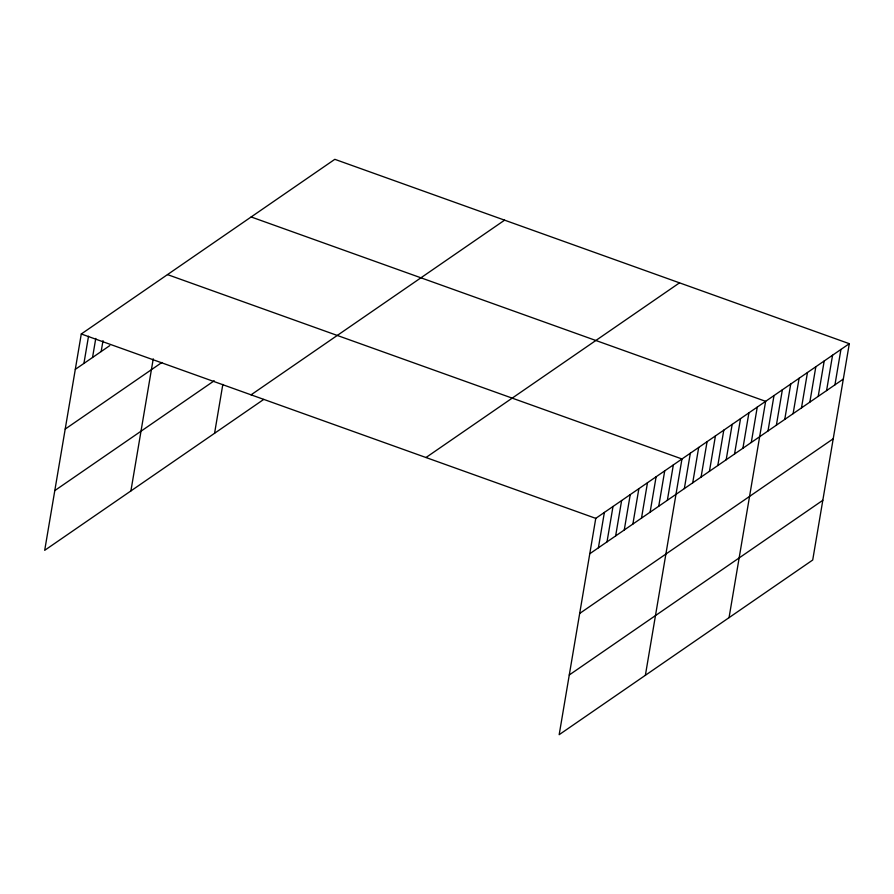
<?xml version="1.0" encoding="UTF-8"?>
<svg xmlns="http://www.w3.org/2000/svg" width="894" height="894" viewBox="0 0 894 894"><rect width="100%" height="100%" fill="white"/><g stroke="black" fill="none" stroke-linecap="round" stroke-linejoin="round"><path stroke-width="1.34" d="M849.3 343.687L595.762 518.364L559.175 734.678L812.713 560.013L849.3 343.687L334.825 159.322L81.287 333.987L44.7 550.313L263.73 399.417M83.924 363.422L88.528 336.211M92.54 357.488L95.77 338.435M101.167 351.554L103.011 340.67M130.904 490.918L153.243 358.829M214.571 433.277L222.829 384.42M598.399 547.798L604.378 512.418M607.015 541.865L613.005 506.485M615.642 535.919L621.621 500.551M624.258 529.986L630.248 494.606M632.885 524.04L638.864 488.672M641.501 518.107L647.479 482.726M650.117 512.161L656.107 476.793M658.744 506.227L664.723 470.847M667.36 500.294L673.35 464.914M645.379 675.294L681.966 458.968L167.491 274.603M684.346 488.582L690.336 453.213M692.716 482.816L698.695 447.447M701.086 477.061L707.065 441.681M709.445 471.294L715.435 435.914M717.815 465.528L723.794 430.148M726.185 459.762L732.164 424.393M734.544 453.996L740.534 418.627M742.914 448.24L748.904 412.86M751.284 442.474L757.263 407.094M729.046 617.653L765.633 401.328L251.158 216.963M768.013 430.942L774.003 395.573M776.383 425.175L782.362 389.806M784.753 419.42L790.732 384.04M793.112 413.654L799.102 378.274M801.482 407.887L807.461 372.507M809.852 402.121L815.831 366.741M818.211 396.355L824.201 360.986M826.581 390.589L832.571 355.22M834.951 384.833L840.93 349.453M75.308 369.367L109.783 345.609M65.206 429.075L161.87 362.483M54.802 490.594L214.214 380.777M251.069 394.835L504.607 220.159M425.991 457.516L679.518 282.85M589.783 553.744L843.321 379.067M579.681 613.452L833.219 438.775M569.277 674.97L822.815 500.294M81.287 333.987L595.762 518.364"/></g></svg>
